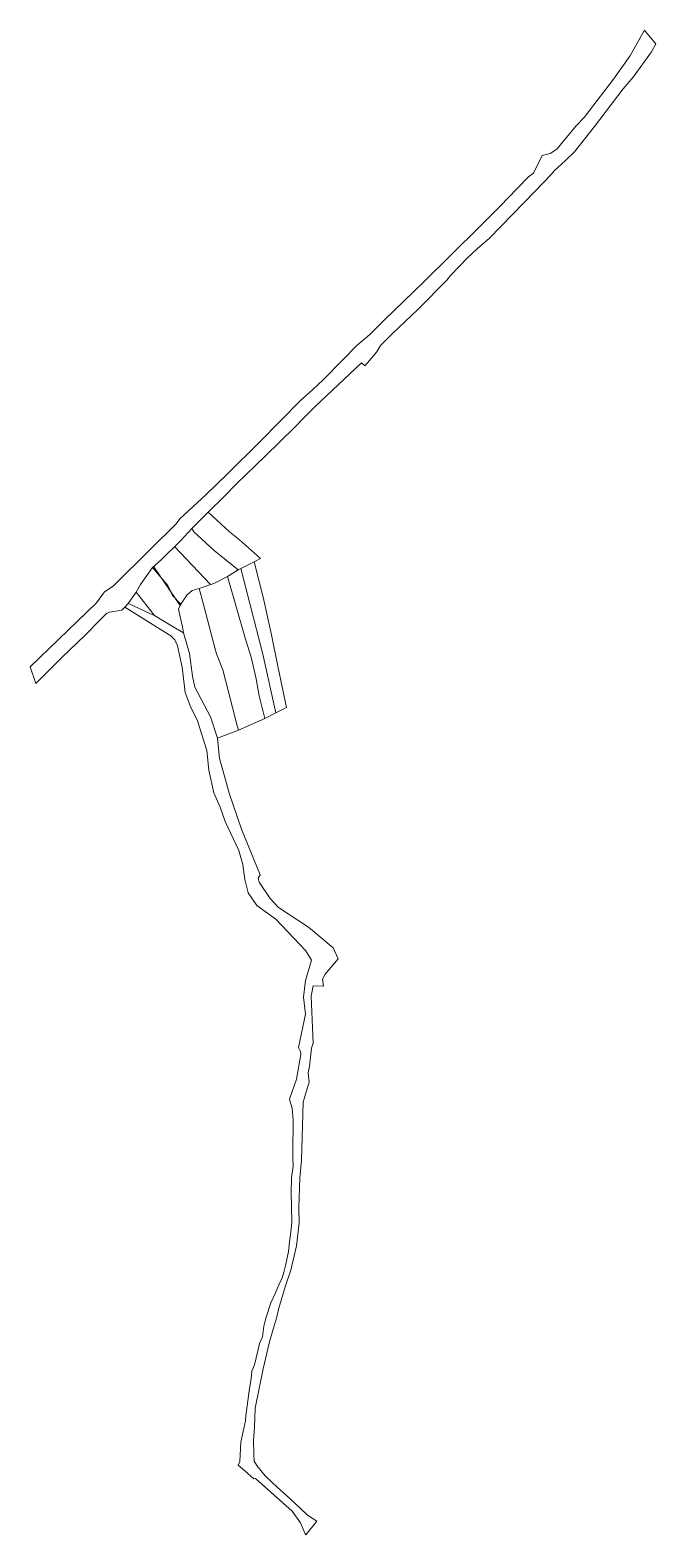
# Model space of a CAD drawing. Header units: metres. Extents: x 7511507 to 7512325, y 4697548 to 4699515.
import ezdxf

# ---------------------------------------------------------------- set-up
doc = ezdxf.new("R2010")
doc.units = ezdxf.units.M
for name, color, linetype, lineweight in [('Ndarjet', 1, 'Continuous', 0), ('Parc-Kojshi', 251, 'Continuous', 0), ('Parcela Baze', 7, 'Continuous', 0), ('rregullimi  parc', 5, 'Continuous', 0)]:
    doc.layers.add(name, color=color, linetype=linetype, lineweight=lineweight)

msp = doc.modelspace()

# ---------------------------------------------------------------- linework, layer by layer
at = {"layer": 'Ndarjet', "flags": 128}
msp.add_lwpolyline([(7511696.205, 4698840.179), (7511743.352, 4698790.421)], dxfattribs=at)
at = {"layer": 'Parc-Kojshi', "flags": 128}
for points in [[(7511507.491, 4698682.677), (7511594.196, 4698766.675), (7511604.713, 4698780.832), (7511616.04, 4698788.382), (7511664.854, 4698836.786), (7511698.026, 4698869.415), (7511703.629, 4698876.789), (7511736.926, 4698907.774), (7511765.54, 4698935.036), (7511808.14, 4698977.632), (7511860.748, 4699031.132), (7511877.044, 4699045.244), (7511890.517, 4699058.074), (7511915.985, 4699084.03), (7511934.538, 4699102.7), (7511951.425, 4699117.089), (7511970.216, 4699136.115), (7512021.79, 4699186.292), (7512094.82, 4699258.16), (7512121.682, 4699285.018), (7512143.927, 4699308.31), (7512158.617, 4699323.418), (7512165.123, 4699328.244), (7512176.664, 4699351.116), (7512187.153, 4699353.771), (7512195.65, 4699359.717), (7512220.776, 4699389.817), (7512231.579, 4699401.104), (7512269.693, 4699451.109), (7512291.057, 4699481.209), (7512310.236, 4699515.192), (7512311.347, 4699513.845), (7512325.176, 4699497.078), (7512319.539, 4699486.782), (7512295.588, 4699453.839), (7512282.583, 4699438.451), (7512245.084, 4699389.253), (7512218.857, 4699355.984), (7512207.043, 4699344.715), (7512192.087, 4699331.169), (7512188.626, 4699326.878), (7512167.22, 4699304.846), (7512107.831, 4699243.365), (7512092.091, 4699229.831), (7512078.661, 4699217.031), (7512068.378, 4699206.54), (7512056.73, 4699194.265), (7512052.064, 4699188.245), (7512035.699, 4699171.991), (7512031.581, 4699167.44), (7512014.146, 4699150.026), (7511997.684, 4699134.116), (7511980.856, 4699118.753), (7511965.309, 4699103.024), (7511960.371, 4699094.795), (7511948.334, 4699080.181), (7511945.006, 4699076.14), (7511940.434, 4699080.346), (7511879.94, 4699023.368), (7511863.881, 4699006.931), (7511853.771, 4698996.582), (7511814.427, 4698958.257), (7511777.728, 4698922.59), (7511760.768, 4698905.182), (7511740.068, 4698885.135), (7511718.742, 4698863.666), (7511704.232, 4698848.205), (7511678.897, 4698822.874), (7511667.597, 4698812.527), (7511662.364, 4698805.391), (7511651.659, 4698790.287), (7511645.949, 4698780.654), (7511635.721, 4698765.535), (7511631.371, 4698760.66), (7511627.435, 4698756.936), (7511611.178, 4698754.228), (7511607.498, 4698752.743), (7511598.394, 4698743.965), (7511579.133, 4698723.709), (7511549.438, 4698695.426), (7511514.974, 4698661.291), (7511507.491, 4698682.677)], [(7511740.068, 4698885.135), (7511768.136, 4698859.341), (7511781.248, 4698848.721), (7511808.559, 4698824.444), (7511800.095, 4698820.012), (7511782.933, 4698811.434), (7511779.161, 4698809.548), (7511747.881, 4698835.001), (7511721.596, 4698859.266), (7511718.742, 4698863.666), (7511740.068, 4698885.135)], [(7511728.255, 4698785.05), (7511747.642, 4698791.947), (7511765.483, 4698800.866), (7511789.114, 4698719.068), (7511796.265, 4698695.659), (7511802.984, 4698667.267), (7511806.647, 4698645.159), (7511814.016, 4698615.532), (7511779.573, 4698600.294), (7511777.405, 4698607.663), (7511766.352, 4698651.88), (7511759.201, 4698678.973), (7511750.965, 4698699.781), (7511749.015, 4698707.583), (7511734.061, 4698764.153), (7511728.255, 4698785.05)], [(7511782.933, 4698811.434), (7511811.682, 4698699.6), (7511828.579, 4698622.828), (7511814.016, 4698615.532), (7511806.647, 4698645.159), (7511802.984, 4698667.267), (7511796.265, 4698695.659), (7511789.114, 4698719.068), (7511765.483, 4698800.866), (7511779.161, 4698809.548), (7511782.933, 4698811.434)], [(7511828.579, 4698622.828), (7511811.682, 4698699.6), (7511782.933, 4698811.434), (7511800.095, 4698820.012), (7511812.032, 4698773.794), (7511822.774, 4698724.688), (7511831.162, 4698683.954), (7511842.43, 4698629.767), (7511828.579, 4698622.828)], [(7511704.229, 4698764.713), (7511712.436, 4698776.606), (7511719.335, 4698782.553), (7511728.255, 4698785.05), (7511734.061, 4698764.153), (7511749.015, 4698707.583), (7511750.965, 4698699.781), (7511759.201, 4698678.973), (7511766.352, 4698651.88), (7511777.405, 4698607.663), (7511779.573, 4698600.294), (7511752.263, 4698589.675), (7511743.159, 4698617.419), (7511722.569, 4698656.217), (7511719.753, 4698670.739), (7511715.636, 4698700.433), (7511708.033, 4698727.249), (7511706.726, 4698735.098), (7511703.991, 4698746.635), (7511701.493, 4698758.41), (7511704.229, 4698764.713)], [(7511670.212, 4698750.086), (7511694.237, 4698735.337), (7511708.033, 4698727.249), (7511715.636, 4698700.433), (7511719.753, 4698670.739), (7511722.569, 4698656.217), (7511743.159, 4698617.419), (7511752.263, 4698589.675), (7511755.146, 4698562.852), (7511759.227, 4698547.944), (7511767.746, 4698517.594), (7511783.717, 4698470.561), (7511807.886, 4698410.925), (7511805.502, 4698406.808), (7511806.586, 4698401.389), (7511821.323, 4698379.931), (7511832.161, 4698368.226), (7511871.391, 4698342.648), (7511903.469, 4698315.337), (7511909.971, 4698301.248), (7511893.022, 4698281.213), (7511889.467, 4698274.55), (7511890.799, 4698265.518), (7511877.177, 4698265.963), (7511874.66, 4698252.34), (7511877.14, 4698190.868), (7511874.972, 4698184.365), (7511872.756, 4698160.838), (7511870.853, 4698152.071), (7511872.25, 4698140.168), (7511869.701, 4698131.652), (7511865.649, 4698118.118), (7511864.22, 4698113.817), (7511861.89, 4698037.487), (7511860.007, 4698014.777), (7511858.787, 4697975.892), (7511859.118, 4697955.951), (7511855.572, 4697926.15), (7511848.259, 4697894.134), (7511840.947, 4697872.421), (7511832.638, 4697844.393), (7511828.744, 4697827.997), (7511827.075, 4697824.353), (7511820.25, 4697800.469), (7511811.962, 4697765.129), (7511801.602, 4697713.826), (7511800.87, 4697688.601), (7511799.285, 4697671.54), (7511799.894, 4697654.235), (7511800.26, 4697644.609), (7511803.549, 4697638.759), (7511812.531, 4697628.057), (7511815.005, 4697625.109), (7511830.954, 4697610.222), (7511841.5, 4697600.379), (7511860.233, 4697582.894), (7511869.843, 4697573.924), (7511881.949, 4697566.096), (7511867.863, 4697548.146), (7511866.856, 4697549.491), (7511860.764, 4697564.054), (7511849.979, 4697579.165), (7511802.087, 4697621.698), (7511799.748, 4697621.496), (7511787.908, 4697631.957), (7511779.168, 4697639.417), (7511781.458, 4697644.147), (7511782.819, 4697669.476), (7511788.82, 4697697.175), (7511789.16, 4697703.665), (7511793.941, 4697736.404), (7511796.392, 4697752.953), (7511796.992, 4697756.993), (7511797.332, 4697762.013), (7511800.882, 4697770.323), (7511802.773, 4697779.592), (7511805.303, 4697790.712), (7511807.133, 4697798.542), (7511811.073, 4697807.231), (7511812.904, 4697820.881), (7511814.024, 4697826.091), (7511815.944, 4697832.85), (7511822.095, 4697851.47), (7511827.575, 4697863.689), (7511833.056, 4697875.798), (7511836.736, 4697884.068), (7511838.816, 4697891.738), (7511841.516, 4697902.167), (7511845.167, 4697918.597), (7511846.64, 4697931.38), (7511848.12, 4697944.16), (7511849.588, 4697956.906), (7511849.229, 4697977.925), (7511848.729, 4697995.905), (7511848.86, 4698014.994), (7511851.1, 4698030.064), (7511850.83, 4698041.474), (7511850.851, 4698057.173), (7511851.072, 4698080.743), (7511851.432, 4698090.442), (7511849.792, 4698106.092), (7511846.373, 4698117.152), (7511846.267, 4698117.838), (7511855.536, 4698143.681), (7511861.156, 4698176.124), (7511860.594, 4698179.916), (7511858.364, 4698185.16), (7511867.252, 4698228.832), (7511864.543, 4698251.157), (7511867.144, 4698272.831), (7511875.382, 4698299.489), (7511867.579, 4698311.844), (7511828.674, 4698353.027), (7511803.857, 4698371.018), (7511792.586, 4698387.6), (7511788.144, 4698404.723), (7511785.651, 4698424.338), (7511780.234, 4698442.869), (7511762.245, 4698480.8), (7511755.742, 4698499.44), (7511747.513, 4698518.128), (7511740.946, 4698547.767), (7511738.285, 4698573.324), (7511726.394, 4698612.37), (7511717.166, 4698631.183), (7511710.067, 4698649.463), (7511706.341, 4698682.475), (7511700.13, 4698710.339), (7511696.403, 4698717.971), (7511691.301, 4698723.595), (7511631.371, 4698760.66), (7511635.721, 4698765.535), (7511642.5, 4698762.695), (7511663.79, 4698752.465), (7511670.212, 4698750.086)]]:
    msp.add_lwpolyline(points, dxfattribs=at)
at = {"layer": 'Parcela Baze', "flags": 128}
for points in [[(7511718.742, 4698863.666), (7511721.596, 4698859.266), (7511747.881, 4698835.001), (7511779.161, 4698809.548), (7511765.483, 4698800.866), (7511747.642, 4698791.947), (7511728.255, 4698785.05), (7511719.335, 4698782.553), (7511712.436, 4698776.606), (7511704.229, 4698764.713), (7511693.525, 4698775.894), (7511687.34, 4698789.215), (7511667.597, 4698812.527), (7511678.897, 4698822.874), (7511704.232, 4698848.205), (7511718.742, 4698863.666)], [(7511667.597, 4698812.527), (7511687.34, 4698789.215), (7511693.525, 4698775.894), (7511704.229, 4698764.713), (7511701.493, 4698758.41), (7511703.991, 4698746.635), (7511706.726, 4698735.098), (7511708.033, 4698727.249), (7511694.237, 4698735.337), (7511670.212, 4698750.086), (7511645.949, 4698780.654), (7511651.659, 4698790.287), (7511662.364, 4698805.391), (7511667.597, 4698812.527)]]:
    msp.add_lwpolyline(points, dxfattribs=at)
at = {"layer": 'rregullimi  parc', "flags": 128}
msp.add_lwpolyline([(7511668.973, 4698813.787), (7511703.496, 4698763.025)], dxfattribs=at)

doc.saveas('drawing.dxf')
